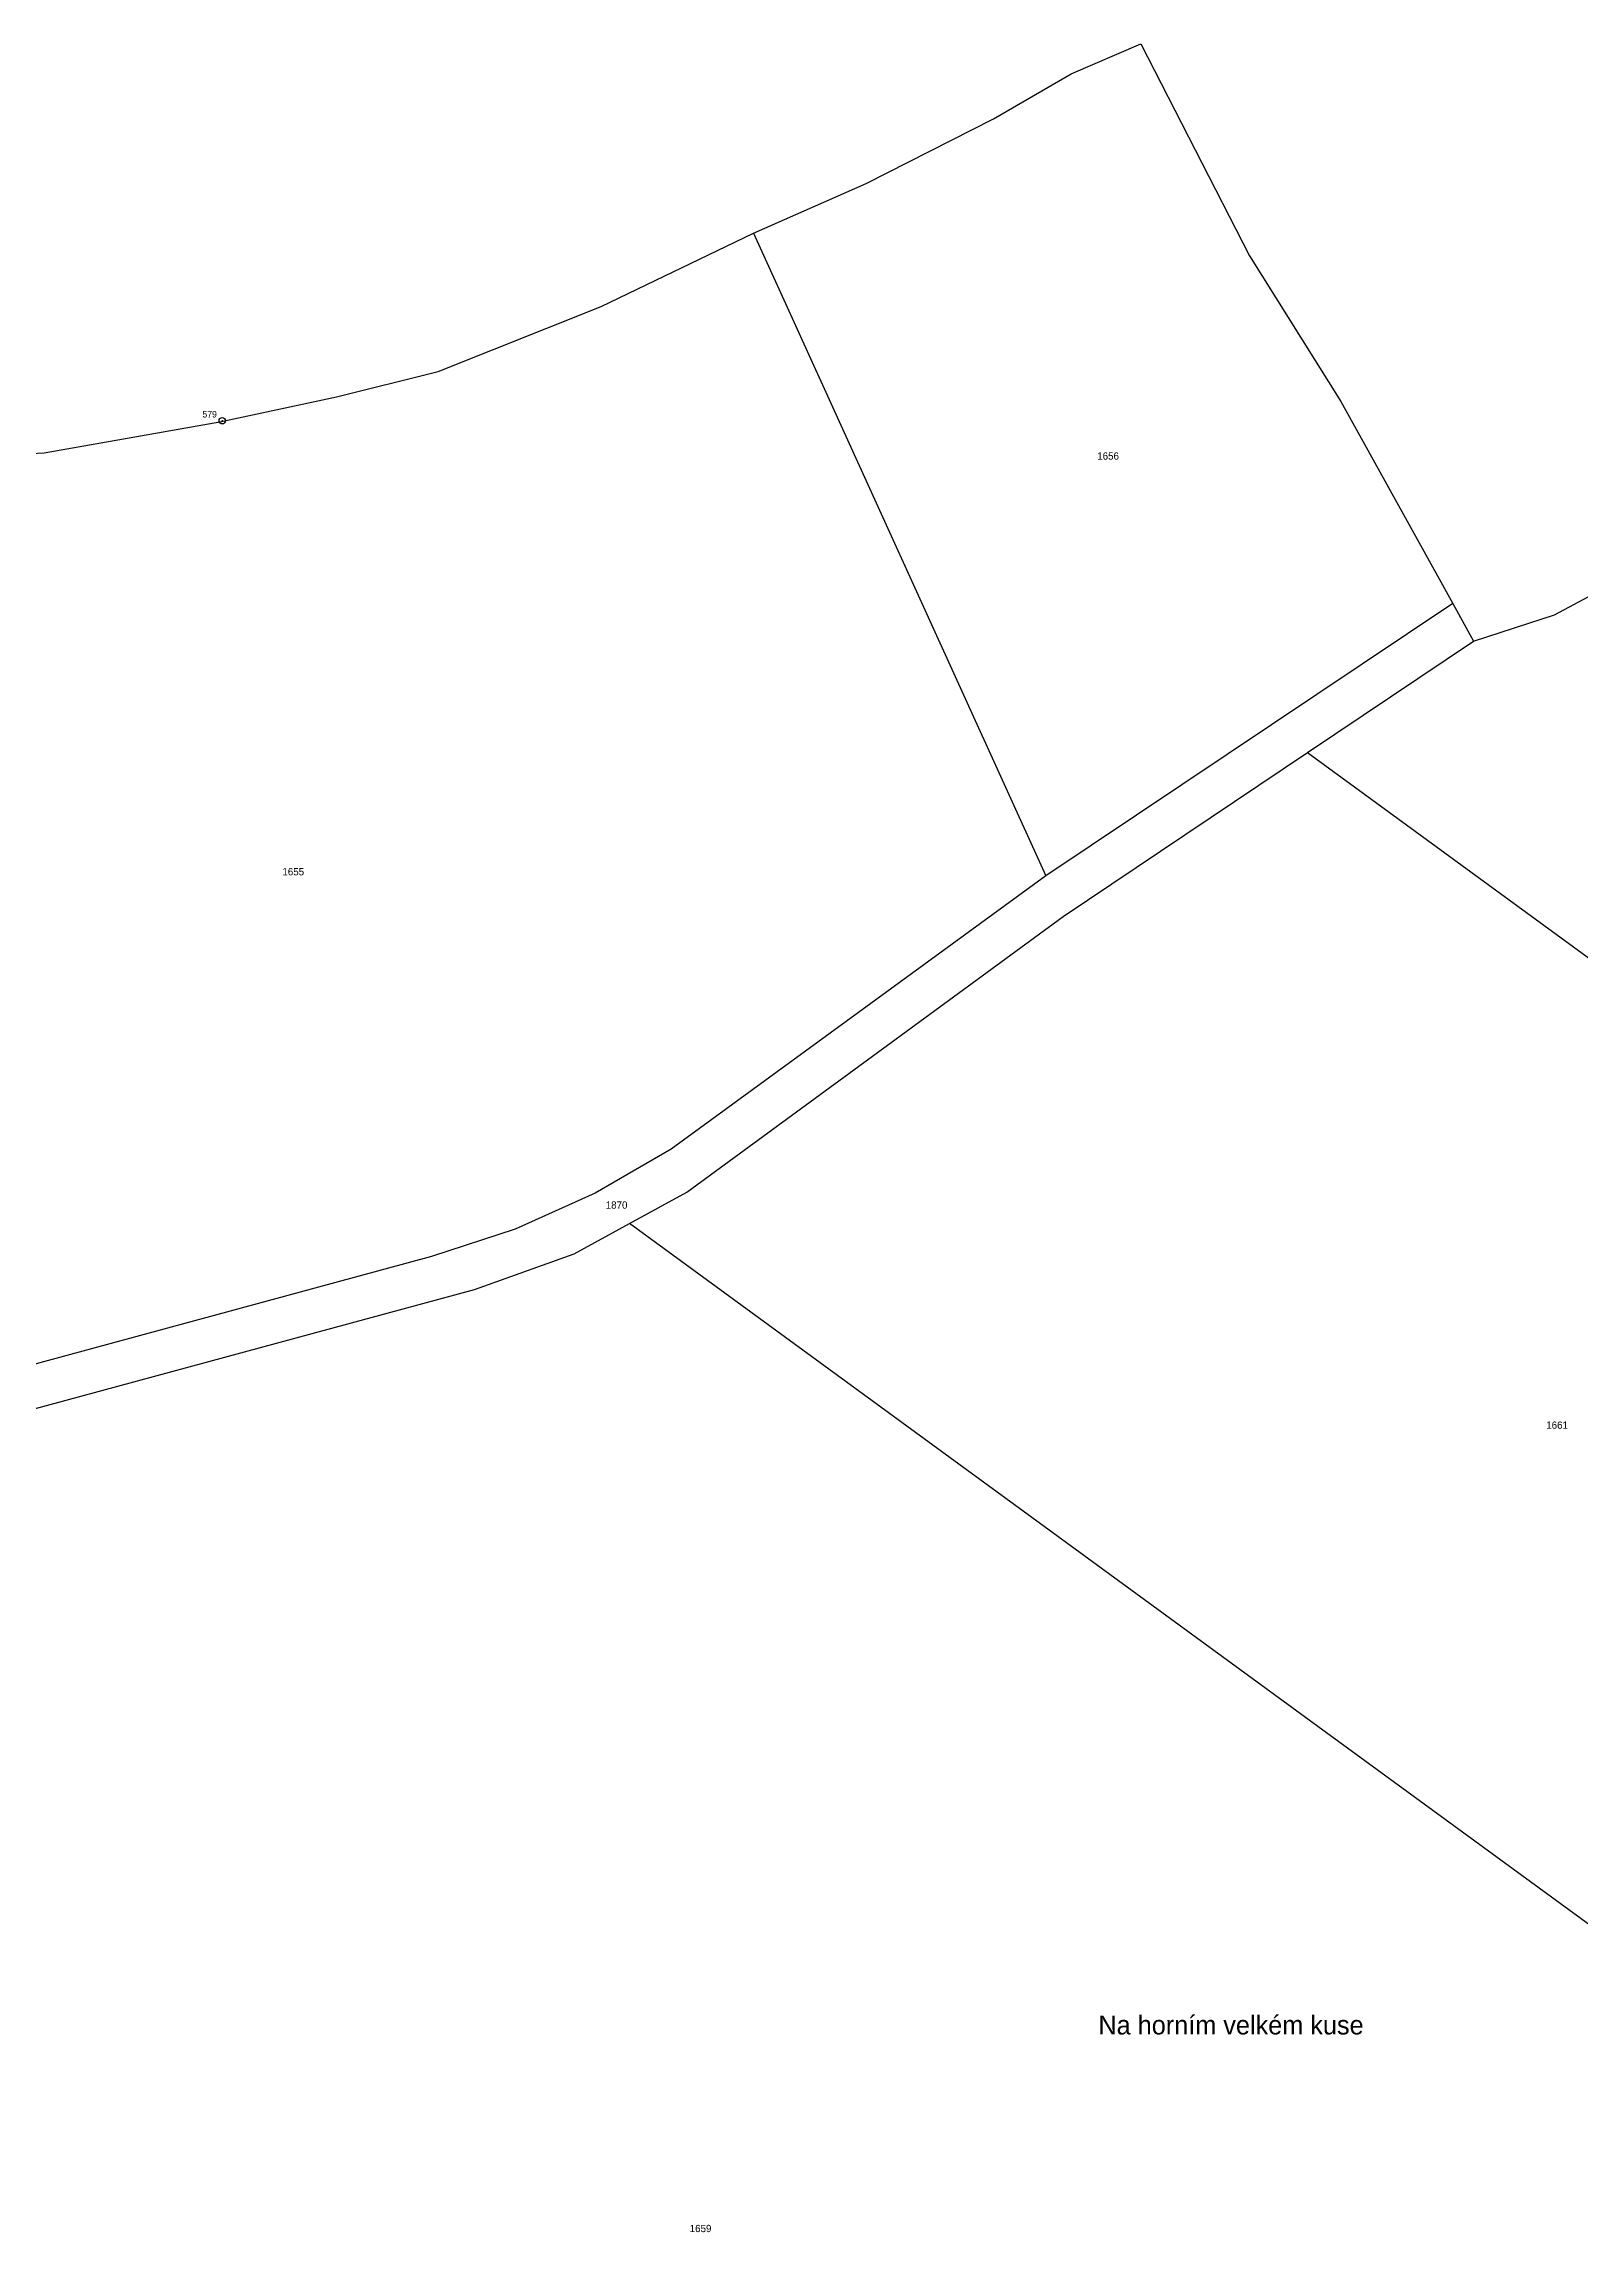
# Model space of a CAD drawing. Extents: x -820725 to -814908, y -1038210 to -1035296.
# Drawn here: x -817086 to -816728, y -1036706 to -1036196 of the extents above; entities that cross this region are included whole.
import ezdxf
from ezdxf.enums import TextEntityAlignment as Align

# ---------------------------------------------------------------- set-up
doc = ezdxf.new("R2010")
doc.units = 0
doc.header["$MEASUREMENT"] = 0
doc.linetypes.add('0_205_2', pattern=[0])
for name, color, linetype in [('1009', 1, 'CONTINUOUS'), ('101', 1, 'CONTINUOUS'), ('1016', 1, 'CONTINUOUS'), ('18', 1, 'CONTINUOUS'), ('20502', 1, 'CONTINUOUS'), ('21900', 1, 'CONTINUOUS')]:
    doc.layers.add(name, color=color, linetype=linetype)

# ---------------------------------------------------------------- blocks, each defined once
blk = doc.blocks.new('1_01$12')
at = {"layer": '101', "color": 3, "linetype": 'Continuous'}
for radius in [0.75, 0.03]:
    blk.add_circle((0, 0), radius, dxfattribs=at)

msp = doc.modelspace()

# ---------------------------------------------------------------- linework, layer by layer
at = {"layer": '20502', "color": 3, "linetype": '0_205_2'}
for p, q in [((-816846.45, -1036202.94), (-816830.2, -1036195.93)), ((-816830.2, -1036195.93), (-816804.91, -1036245.38)), ((-816864.55, -1036213.45), (-816846.45, -1036202.94)), ((-816894.18, -1036228.51), (-816864.55, -1036213.45)), ((-816920.47, -1036240.12), (-816894.18, -1036228.51)), ((-816955.94, -1036257.17), (-816920.47, -1036240.12)), ((-816804.91, -1036245.38), (-816783.57, -1036279.37)), ((-816993.94, -1036272.31), (-816955.94, -1036257.17)), ((-817017.62, -1036278.27), (-816993.94, -1036272.31)), ((-817044.79, -1036284.11), (-817017.62, -1036278.27)), ((-816783.57, -1036279.37), (-816757.51, -1036326.46)), ((-817085.72, -1036291.27), (-817044.79, -1036284.11)), ((-817113.34, -1036292.81), (-817085.72, -1036291.27)), ((-816733.82, -1036329.08), (-816695.93, -1036308.71)), ((-816757.51, -1036326.46), (-816752.65, -1036335.24)), ((-816752.65, -1036335.24), (-816733.82, -1036329.08))]:
    msp.add_line(p, q, dxfattribs=at)
at = {"layer": '21900', "color": 3, "linetype": 'Continuous'}
for p, q in [((-816920.47, -1036240.12), (-816852.38, -1036389.97)), ((-816757.51, -1036326.46), (-816852.38, -1036389.97)), ((-816791.33, -1036361.17), (-816752.65, -1036335.24))]:
    msp.add_line(p, q, dxfattribs=at)
for points in [[(-816949.39, -1036471), (-816936.01, -1036463.67), (-816848.32, -1036399.38), (-816791.33, -1036361.17)], [(-816791.33, -1036361.17), (-816653.24, -1036462.12), (-816515.15, -1036563.07)], [(-816852.38, -1036389.97), (-816939.67, -1036453.66), (-816957.35, -1036463.96), (-816976.01, -1036472.35), (-816995.52, -1036478.73), (-817104.01, -1036508.18), (-817131.71, -1036518.24), (-817141.72, -1036524.85)], [(-817146.85, -1036537.83), (-817133.81, -1036531.55), (-817114.15, -1036522.5), (-817093.54, -1036515.7), (-816985.48, -1036486.36), (-816962.24, -1036478.04), (-816949.39, -1036471)], [(-816628.52, -1036705.57), (-816788.96, -1036588.28), (-816949.39, -1036471)]]:
    msp.add_lwpolyline(points, dxfattribs=at)

# ---------------------------------------------------------------- block references
at = {"layer": '101', "color": 0, "linetype": 'ByBlock'}
msp.add_blockref('1_01$12', (-817044.25, -1036283.82), dxfattribs=at)

# ---------------------------------------------------------------- texts
at = {"layer": '1009', "color": 255, "linetype": 'Continuous'}
msp.add_text('Na horním velkém kuse', height=4.4, dxfattribs=at).set_placement((-816840.09, -1036661.4), align=Align.BOTTOM_LEFT)
at = {"layer": '1016', "color": 174, "linetype": 'Continuous'}
msp.add_text('579', height=1.5, dxfattribs=at).set_placement((-817045.52, -1036282.32), align=Align.MIDDLE_RIGHT)
at = {"layer": '18', "color": 255, "linetype": 'Continuous'}
for s, p in [('1656', (-816837.83, -1036292.05)), ('1655', (-817027.71, -1036388.97)), ('1870', (-816952.37, -1036466.69)), ('1661', (-816733.2, -1036518.01)), ('1659', (-816932.8, -1036705.32))]:
    msp.add_text(s, height=1.7, dxfattribs=at).set_placement(p, align=Align.MIDDLE_CENTER)

doc.saveas('drawing.dxf')
